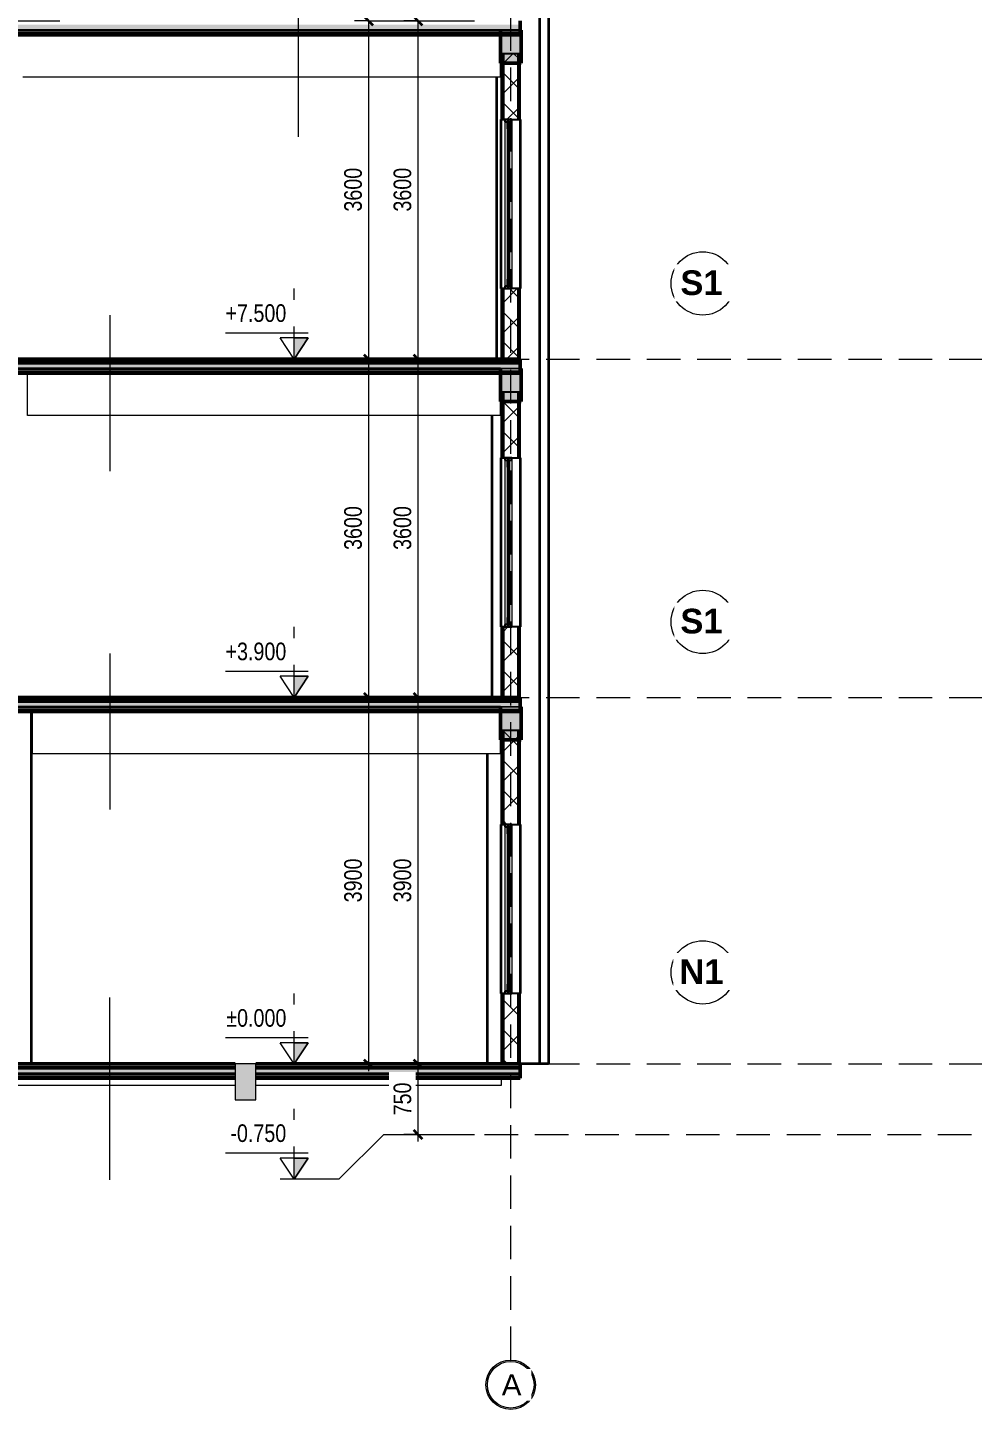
# Model space of a CAD drawing. Header units: millimetres. Extents: x -15163 to 15743, y -3675 to 21269.
# Drawn here: x -5137 to 4909, y -3675 to 11028 of the extents above; entities that cross this region are included whole.
import ezdxf

# ---------------------------------------------------------------- set-up
doc = ezdxf.new("R2010")
doc.units = ezdxf.units.MM
doc.linetypes.add('Hidden', pattern=[535.78125, 357.1875, -178.59375])
for name, color, linetype, lineweight in [('A-ANNO-DIMS', 211, 'Continuous', 9), ('A-ANNO-DIMS-75', 211, 'Continuous', 9), ('A-ANNO-NOTE', 131, 'Continuous', 9), ('A-DETL', 90, 'Continuous', 18), ('A-DETL-GENF', 92, 'Continuous', 18), ('A-FLOR', 192, 'Continuous', 18), ('A-FLOR-LEVL', 51, 'Continuous', 9), ('A-FLOR-MCUT', 51, 'Continuous', 50), ('A-FLOR-PATT', 8, 'Continuous', 50), ('A-GLAZ', 151, 'Continuous', 25), ('A-WALL', 113, 'Continuous', 35), ('A-WALL-PATT', 111, 'Continuous', 25), ('S-BEAM', 12, 'Continuous', 18), ('S-COLS', 52, 'Continuous', 35), ('S-FNDN', 32, 'Continuous', 18), ('S-GRID', 1, 'Continuous', 9), ('S-GRID-IDEN', 1, 'Continuous', 9)]:
    doc.layers.add(name, color=color, linetype=linetype, lineweight=lineweight)
doc.styles.add('Arial', font='arial.ttf', dxfattribs={"width": 0.8, "height": 187.5})
doc.styles.add('Arial_1', font='arial.ttf', dxfattribs={"height": 225})
doc.styles.add('Arial_B', font='arialbd.ttf', dxfattribs={"height": 262.5})
doc.dimstyles.new('kt_nam', dxfattribs={"dimscale": 304.8, "dimtxt": 191.298637, "dimasz": 0.295276, "dimexe": 0.492126, "dimexo": 0.0625, "dimgap": 0.049213, "dimtad": 1, "dimdec": 0, "dimzin": 0, "dimdsep": 46, "dimtxsty": 'Arial', "dimblk1": 'OBLIQUE', "dimblk2": 'OBLIQUE', "dimsah": 1, "dimcen": 0.09, "dimdle": 0.246063, "dimazin": 0, "dimtfac": 1, "dimtdec": 4, "dimtix": 1, "dimtmove": 0, "dimatfit": 3, "dimfxl": 1.968504, "dimfxlon": 1, "dimtvp": 1, "dimtfill": 1, "dimtolj": 1, "dimtzin": 0, "dimarcsym": 2})
pattern_1 = [(0, (-7608.4, 5345.385), (304.8, 76.2), [25.146, -203.454, 25.146, -203.454, -1219.2]), (0, (-7608.4, 5345.385), (304.8, 76.2), [-457.2, 25.146, -432.054, 25.146, -203.454, -533.4]), (0, (-7608.4, 5345.385), (304.8, 76.2), [-1143, 25.146, -127.254, 25.146, -355.854]), (120, (-7494.1, 5383.485), (-218.39114, 225.86454), [25.146, -203.454, 25.146, -203.454, -1219.2]), (120, (-7494.1, 5383.485), (-218.39114, 225.86454), [-457.2, 25.146, -432.054, 25.146, -203.454, -533.4]), (120, (-7494.1, 5383.485), (-218.39114, 225.86454), [-1143, 25.146, -127.254, 25.146, -355.854]), (240, (-7456, 5535.885), (-86.40886, -302.06454), [25.146, -203.454, 25.146, -203.454, -1219.2]), (240, (-7456, 5535.885), (-86.40886, -302.06454), [-457.2, 25.146, -432.054, 25.146, -203.454, -533.4]), (240, (-7456, 5535.885), (-86.40886, -302.06454), [-1143, 25.146, -127.254, 25.146, -355.854])]
pattern_2 = [(45, (-7608.4, 5345.39), (-159.099, 159.099), []), (135, (-7608.4, 5345.39), (-159.099, -159.099), [])]
pattern_3 = [(0, (-7608.4, 5345.4), (476.25, 476.25), [476.25, -476.25]), (0, (-7608.4, 5524), (476.25, 476.25), [476.25, -476.25]), (0, (-7608.4, 5702.57), (476.25, 476.25), [476.25, -476.25]), (90, (-7548.87, 5762.1), (-476.25, 476.25), [476.25, -476.25]), (90, (-7370.3, 5762.1), (-476.25, 476.25), [476.25, -476.25]), (90, (-7191.7, 5762.1), (-476.25, 476.25), [476.25, -476.25])]
pattern_4 = [(50, (-7608.4, 5345.4), (546.553, -47.817), [57.15, -628.65]), (355, (-7608.4, 5345.4), (-105.728, 573.17), [45.72, -502.92]), (100.451, (-7562.86, 5341.4), (440.828, 525.35), [48.57, -534.27]), (46.184, (-7608.4, 5497.8), (813.237, -126.13), [85.725, -942.975]), (96.636, (-7540.6, 5487.3), (712.21, 742.28), [72.855, -801.405]), (351.184, (-7608.4, 5497.8), (712.215, 742.276), [68.58, -754.38]), (21, (-7532.2, 5459.7), (454.843, -306.796), [57.15, -628.65]), (326, (-7532.2, 5459.7), (185.406, 552.564), [45.72, -502.92]), (71.451, (-7494.3, 5434.1), (640.25, 245.764), [48.57, -534.27]), (37.5, (-7608.4, 5345.39), (9.2664, 253.665), [25.146, -471.678, 25.146, -485.394, -504.825]), (37.5, (-7608.4, 5345.39), (9.2664, 253.665), [-1007.364, 25.146, -479.679]), (7.5, (-7608.4, 5345.39), (200.4594, 300.541), [25.146, -265.938, 25.146, -460.248, -192.405]), (7.5, (-7608.4, 5345.39), (200.4594, 300.541), [-776.478, 25.146, -167.259]), (327.5, (-7778.33, 5345.39), (406.773, -17.1864), [25.146, -165.354, 25.146, -569.214, -788.67]), (327.5, (-7778.33, 5345.39), (406.773, -17.1864), [-784.86, 25.146, -763.524]), (317.5, (-7854.53, 5345.4), (444.388, 76.28), [25.146, -222.504, 25.146, -369.57, -560.07]), (317.5, (-7854.53, 5345.4), (444.388, 76.28), [-642.366, 25.146, -534.924])]

# ---------------------------------------------------------------- blocks, each defined once
blk = doc.blocks.new('CUA SO 2 CANH NHOM KINH O O THOANG - S1_1500x1800-2404851-MẶT CẮT 5-5')
at = {"layer": 'A-GLAZ'}
for p, q in [((-13187, 2550), (-13263, 2550)), ((-13263, 2550), (-13263, 2525)), ((-13263, 2525), (-13187, 2525)), ((-13212.5, 2525), (-13237.5, 2525)), ((-13237.5, 2525), (-13237.5, 2449)), ((-13212.5, 2449), (-13212.5, 2525)), ((-13187, 2525), (-13187, 2550)), ((-13237.5, 2449), (-13212.5, 2449)), ((-13222.5, 2449), (-13227.5, 2449)), ((-13227.5, 2449), (-13227.5, 851)), ((-13222.5, 851), (-13222.5, 2449)), ((-13187, 775), (-13263, 775)), ((-13263, 775), (-13263, 750)), ((-13263, 750), (-13187, 750)), ((-13212.5, 851), (-13237.5, 851)), ((-13237.5, 851), (-13237.5, 775)), ((-13237.5, 775), (-13212.5, 775)), ((-13227.5, 851), (-13222.5, 851)), ((-13212.5, 775), (-13212.5, 851)), ((-13187, 750), (-13187, 775))]:
    blk.add_line(p, q, dxfattribs=at)
at = {"layer": 'A-GLAZ', "lineweight": 18}
for p, q in [((-13263, 2525), (-13263, 775)), ((-13187, 2525), (-13187, 775)), ((-13237.5, 2449), (-13237.5, 851)), ((-13212.5, 2449), (-13212.5, 851))]:
    blk.add_line(p, q, dxfattribs=at)
blk = doc.blocks.new('M_Concrete-Rectangular-Column - COT250X350-2391829-MẶT CẮT 5-5')
at = {"layer": 'S-COLS'}
blk.add_line((-250, 3300), (-250, 0), dxfattribs=at)
blk = doc.blocks.new('M_Concrete-Rectangular-Column - COT250X400-V2-MẶT CẮT 5-5')
at = {"layer": 'S-COLS'}
blk.add_line((-5100, 3750), (-5100, 0), dxfattribs=at)
blk = doc.blocks.new('CUA SO 2 CANH NHOM KINH O O THOANG - S1_1500x1800-V3-MẶT CẮT 5-5')
at = {"layer": 'A-GLAZ'}
for p, q in [((13, 6450), (-63, 6450)), ((-63, 6450), (-63, 6425)), ((-63, 6425), (13, 6425)), ((-12.5, 6425), (-37.5, 6425)), ((-37.5, 6425), (-37.5, 6349)), ((-37.5, 6349), (-12.5, 6349)), ((-22.5, 6349), (-27.5, 6349)), ((-27.5, 6349), (-27.5, 4751)), ((-22.5, 4751), (-22.5, 6349)), ((-12.5, 6349), (-12.5, 6425)), ((13, 6425), (13, 6450)), ((-12.5, 4751), (-37.5, 4751)), ((-37.5, 4751), (-37.5, 4675)), ((-27.5, 4751), (-22.5, 4751)), ((-12.5, 4675), (-12.5, 4751)), ((13, 4675), (-63, 4675)), ((-63, 4675), (-63, 4650)), ((-63, 4650), (13, 4650)), ((-37.5, 4675), (-12.5, 4675)), ((13, 4650), (13, 4675))]:
    blk.add_line(p, q, dxfattribs=at)
at = {"layer": 'A-GLAZ', "lineweight": 18}
for p, q in [((-63, 6425), (-63, 4675)), ((-37.5, 6349), (-37.5, 4751)), ((-12.5, 6349), (-12.5, 4751)), ((13, 6425), (13, 4675))]:
    blk.add_line(p, q, dxfattribs=at)
blk = doc.blocks.new('CUA SO 2 CANH NHOM KINH O O THOANG - S1_1500x1800-V5-MẶT CẮT 5-5')
at = {"layer": 'A-GLAZ'}
for p, q in [((13, 10050), (-63, 10050)), ((-63, 10050), (-63, 10025)), ((-63, 10025), (13, 10025)), ((-12.5, 10025), (-37.5, 10025)), ((-37.5, 10025), (-37.5, 9949)), ((-12.5, 9949), (-12.5, 10025)), ((13, 10025), (13, 10050)), ((-37.5, 9949), (-12.5, 9949)), ((-22.5, 9949), (-27.5, 9949)), ((-27.5, 9949), (-27.5, 8351)), ((-22.5, 8351), (-22.5, 9949)), ((13, 8275), (-63, 8275)), ((-63, 8275), (-63, 8250)), ((-63, 8250), (13, 8250)), ((-12.5, 8351), (-37.5, 8351)), ((-37.5, 8351), (-37.5, 8275)), ((-37.5, 8275), (-12.5, 8275)), ((-27.5, 8351), (-22.5, 8351)), ((-12.5, 8275), (-12.5, 8351)), ((13, 8250), (13, 8275))]:
    blk.add_line(p, q, dxfattribs=at)
at = {"layer": 'A-GLAZ', "lineweight": 18}
for p, q in [((-63, 10025), (-63, 8275)), ((13, 10025), (13, 8275)), ((-37.5, 9949), (-37.5, 8351)), ((-12.5, 9949), (-12.5, 8351))]:
    blk.add_line(p, q, dxfattribs=at)
blk = doc.blocks.new('M_Concrete-Rectangular-Column - COT220X300-2391836-MẶT CẮT 5-5')
at = {"layer": 'S-COLS'}
blk.add_line((-200, 6900), (-200, 3900), dxfattribs=at)
blk = doc.blocks.new('M_Concrete-Rectangular-Column - COT200X250-2391837-MẶT CẮT 5-5')
at = {"layer": 'S-COLS'}
blk.add_line((-150, 10500), (-150, 7500), dxfattribs=at)
blk = doc.blocks.new('Level - _-000-1742762-MẶT CẮT 5-5')
at = {"layer": 'A-FLOR-LEVL'}
blk.add_hatch(color=256, dxfattribs=at).paths.add_polyline_path([(-2303, 225), (-2303, 0), (-2153, 225)])
for p, q in [((-2303, 0), (-2303, 750)), ((-2153, 277), (-3032, 277)), ((-2303, 0), (-2453, 225)), ((-2153, 225), (-2453, 225)), ((-2303, 0), (-2153, 225)), ((-2303, 225), (-2153, 225)), ((-2153, 225), (-2303, 0)), ((-2303, 0), (-2303, 225)), ((-2153, 0), (-2453, 0))]:
    blk.add_line(p, q, dxfattribs=at)
blk = doc.blocks.new('Level - 000_-1742766-MẶT CẮT 5-5')
at = {"layer": 'A-FLOR-LEVL'}
blk.add_hatch(color=256, dxfattribs=at).paths.add_polyline_path([(-2303, 4125), (-2303, 3900), (-2153, 4125)])
for p, q in [((-2303, 3900), (-2303, 4650)), ((-2153, 4177), (-3032, 4177)), ((-2303, 3900), (-2453, 4125)), ((-2153, 4125), (-2453, 4125)), ((-2303, 3900), (-2153, 4125)), ((-2303, 4125), (-2153, 4125)), ((-2153, 4125), (-2303, 3900)), ((-2303, 3900), (-2303, 4125)), ((-2153, 3900), (-2453, 3900))]:
    blk.add_line(p, q, dxfattribs=at)
blk = doc.blocks.new('DIMBLOCK2-MẶT CẮT 5-5')
at = {"layer": 'A-ANNO-DIMS-75'}
for p, q in [((-987, 11100), (-1137, 11100)), ((-987, 11100), (-987, 7500)), ((-987, 11100), (-387, 11100)), ((-987, 7500), (-1137, 7500)), ((-987, 7500), (-387, 7500))]:
    blk.add_line(p, q, dxfattribs=at)
at = {"layer": 'A-ANNO-DIMS-75', "lineweight": 35}
for p, q in [((-987, 11100), (-1032, 11145)), ((-987, 11100), (-942, 11055)), ((-987, 7500), (-1032, 7545)), ((-987, 7500), (-942, 7455))]:
    blk.add_line(p, q, dxfattribs=at)
at = {"layer": 'A-ANNO-DIMS-75', "color": 0, "insert": (-1246, 9070), "char_height": 187.5, "width": 550.94, "attachment_point": 1, "rotation": 90, "line_spacing_factor": 0.941778, "style": 'Arial', "bg_fill": 3, "box_fill_scale": 1.25, "bg_fill_color": 256, "bg_fill_true_color": 13158600, "bg_fill_transparency": 0}
blk.add_mtext('3600', dxfattribs=at)
blk = doc.blocks.new('_Oblique')
at = {"color": 0, "linetype": 'ByBlock', "lineweight": -2}
blk.add_line((-0.5, -0.5), (0.5, 0.5), dxfattribs=at)
blk = doc.blocks.new('DIMBLOCK3-MẶT CẮT 5-5')
at = {"layer": 'A-ANNO-DIMS-75'}
for p, q in [((-987, 7500), (-1137, 7500)), ((-987, 7500), (-987, 3900)), ((-987, 7500), (-387, 7500)), ((-987, 3900), (-1137, 3900)), ((-987, 3900), (-387, 3900))]:
    blk.add_line(p, q, dxfattribs=at)
at = {"layer": 'A-ANNO-DIMS-75', "lineweight": 35}
for p, q in [((-987, 7500), (-1032, 7545)), ((-987, 7500), (-942, 7455)), ((-987, 3900), (-1032, 3945)), ((-987, 3900), (-942, 3855))]:
    blk.add_line(p, q, dxfattribs=at)
at = {"layer": 'A-ANNO-DIMS-75', "color": 0, "insert": (-1246, 5470), "char_height": 187.5, "width": 550.94, "attachment_point": 1, "rotation": 90, "line_spacing_factor": 0.941778, "style": 'Arial', "bg_fill": 3, "box_fill_scale": 1.25, "bg_fill_color": 256, "bg_fill_true_color": 13158600, "bg_fill_transparency": 0}
blk.add_mtext('3600', dxfattribs=at)
blk = doc.blocks.new('DIMBLOCK4-MẶT CẮT 5-5')
at = {"layer": 'A-ANNO-DIMS-75'}
for p, q in [((-987, 3900), (-1137, 3900)), ((-987, 3900), (-987, 0)), ((-987, 3900), (-387, 3900)), ((-987, 0), (-1137, 0)), ((-987, 0), (-387, 0))]:
    blk.add_line(p, q, dxfattribs=at)
at = {"layer": 'A-ANNO-DIMS-75', "lineweight": 35}
for p, q in [((-987, 3900), (-1032, 3945)), ((-987, 3900), (-942, 3855)), ((-987, 0), (-1032, 45)), ((-987, 0), (-942, -45))]:
    blk.add_line(p, q, dxfattribs=at)
at = {"layer": 'A-ANNO-DIMS-75', "color": 0, "insert": (-1246, 1720), "char_height": 187.5, "width": 550.94, "attachment_point": 1, "rotation": 90, "line_spacing_factor": 0.941778, "style": 'Arial', "bg_fill": 3, "box_fill_scale": 1.25, "bg_fill_color": 256, "bg_fill_true_color": 13158600, "bg_fill_transparency": 0}
blk.add_mtext('3900', dxfattribs=at)
blk = doc.blocks.new('DIMBLOCK5-MẶT CẮT 5-5')
at = {"layer": 'A-ANNO-DIMS-75'}
for p, q in [((-987, 0), (-1137, 0)), ((-987, 0), (-987, -825)), ((-987, 0), (-387, 0)), ((-987, -750), (-1137, -750)), ((-987, -750), (-387, -750))]:
    blk.add_line(p, q, dxfattribs=at)
at = {"layer": 'A-ANNO-DIMS-75', "lineweight": 35}
for p, q in [((-987, 0), (-1032, 45)), ((-987, 0), (-942, -45)), ((-987, -750), (-1032, -705)), ((-987, -750), (-942, -795))]:
    blk.add_line(p, q, dxfattribs=at)
at = {"layer": 'A-ANNO-DIMS-75', "color": 0, "insert": (-1246, -547), "char_height": 187.5, "width": 413.21, "attachment_point": 1, "rotation": 90, "line_spacing_factor": 0.941778, "style": 'Arial', "bg_fill": 3, "box_fill_scale": 1.25, "bg_fill_color": 256, "bg_fill_true_color": 13158600, "bg_fill_transparency": 0}
blk.add_mtext('750', dxfattribs=at)
blk = doc.blocks.new('DIMBLOCK7-MẶT CẮT 5-5')
at = {"layer": 'A-ANNO-DIMS-75'}
for p, q in [((-1512, 11100), (-1662, 11100)), ((-1512, 11100), (-1512, 7500)), ((-1512, 11100), (-912, 11100)), ((-1512, 7500), (-1662, 7500)), ((-1512, 7500), (-912, 7500))]:
    blk.add_line(p, q, dxfattribs=at)
at = {"layer": 'A-ANNO-DIMS-75', "lineweight": 35}
for p, q in [((-1512, 11100), (-1557, 11145)), ((-1512, 11100), (-1467, 11055)), ((-1512, 7500), (-1557, 7545)), ((-1512, 7500), (-1467, 7455))]:
    blk.add_line(p, q, dxfattribs=at)
at = {"layer": 'A-ANNO-DIMS-75', "color": 0, "insert": (-1771, 9070), "char_height": 187.5, "width": 550.94, "attachment_point": 1, "rotation": 90, "line_spacing_factor": 0.941778, "style": 'Arial', "bg_fill": 3, "box_fill_scale": 1.25, "bg_fill_color": 256, "bg_fill_true_color": 13158600, "bg_fill_transparency": 0}
blk.add_mtext('3600', dxfattribs=at)
blk = doc.blocks.new('DIMBLOCK8-MẶT CẮT 5-5')
at = {"layer": 'A-ANNO-DIMS-75'}
for p, q in [((-1512, 7500), (-1662, 7500)), ((-1512, 7500), (-1512, 3900)), ((-1512, 7500), (-912, 7500)), ((-1512, 3900), (-1662, 3900)), ((-1512, 3900), (-912, 3900))]:
    blk.add_line(p, q, dxfattribs=at)
at = {"layer": 'A-ANNO-DIMS-75', "lineweight": 35}
for p, q in [((-1512, 7500), (-1557, 7545)), ((-1512, 7500), (-1467, 7455)), ((-1512, 3900), (-1557, 3945)), ((-1512, 3900), (-1467, 3855))]:
    blk.add_line(p, q, dxfattribs=at)
at = {"layer": 'A-ANNO-DIMS-75', "color": 0, "insert": (-1771, 5470), "char_height": 187.5, "width": 550.94, "attachment_point": 1, "rotation": 90, "line_spacing_factor": 0.941778, "style": 'Arial', "bg_fill": 3, "box_fill_scale": 1.25, "bg_fill_color": 256, "bg_fill_true_color": 13158600, "bg_fill_transparency": 0}
blk.add_mtext('3600', dxfattribs=at)
blk = doc.blocks.new('DIMBLOCK9-MẶT CẮT 5-5')
at = {"layer": 'A-ANNO-DIMS-75'}
for p, q in [((-1512, 3900), (-1662, 3900)), ((-1512, 3900), (-1512, -75)), ((-1512, 3900), (-912, 3900)), ((-1512, 0), (-1662, 0)), ((-1512, 0), (-912, 0))]:
    blk.add_line(p, q, dxfattribs=at)
at = {"layer": 'A-ANNO-DIMS-75', "lineweight": 35}
for p, q in [((-1512, 3900), (-1557, 3945)), ((-1512, 3900), (-1467, 3855)), ((-1512, 0), (-1557, 45)), ((-1512, 0), (-1467, -45))]:
    blk.add_line(p, q, dxfattribs=at)
at = {"layer": 'A-ANNO-DIMS-75', "color": 0, "insert": (-1771, 1720), "char_height": 187.5, "width": 550.94, "attachment_point": 1, "rotation": 90, "line_spacing_factor": 0.941778, "style": 'Arial', "bg_fill": 3, "box_fill_scale": 1.25, "bg_fill_color": 256, "bg_fill_true_color": 13158600, "bg_fill_transparency": 0}
blk.add_mtext('3900', dxfattribs=at)
blk = doc.blocks.new('DIMBLOCK16-MẶT CẮT 5-5')
at = {"layer": 'A-ANNO-DIMS-75'}
for p, q in [((-5394, 11175), (-5394, 7500)), ((-5394, 11100), (-5544, 11100)), ((-5394, 11100), (-4794, 11100)), ((-5394, 7500), (-5544, 7500)), ((-5394, 7500), (-4794, 7500))]:
    blk.add_line(p, q, dxfattribs=at)
at = {"layer": 'A-ANNO-DIMS-75', "lineweight": 35}
for p, q in [((-5394, 11100), (-5439, 11145)), ((-5394, 11100), (-5349, 11055)), ((-5394, 7500), (-5439, 7545)), ((-5394, 7500), (-5349, 7455))]:
    blk.add_line(p, q, dxfattribs=at)
at = {"layer": 'A-ANNO-DIMS-75', "color": 0, "insert": (-5652, 9070), "char_height": 187.5, "width": 550.94, "attachment_point": 1, "rotation": 90, "line_spacing_factor": 0.941778, "style": 'Arial', "bg_fill": 3, "box_fill_scale": 1.25, "bg_fill_color": 256, "bg_fill_true_color": 13158600, "bg_fill_transparency": 0}
blk.add_mtext('3600', dxfattribs=at)
blk = doc.blocks.new('DIMBLOCK17-MẶT CẮT 5-5')
at = {"layer": 'A-ANNO-DIMS-75'}
for p, q in [((-5394, 7500), (-5544, 7500)), ((-5394, 7500), (-5394, 3825)), ((-5394, 7500), (-4794, 7500)), ((-5394, 3900), (-5544, 3900)), ((-5394, 3900), (-4794, 3900))]:
    blk.add_line(p, q, dxfattribs=at)
at = {"layer": 'A-ANNO-DIMS-75', "lineweight": 35}
for p, q in [((-5394, 7500), (-5439, 7545)), ((-5394, 7500), (-5349, 7455)), ((-5394, 3900), (-5439, 3945)), ((-5394, 3900), (-5349, 3855))]:
    blk.add_line(p, q, dxfattribs=at)
at = {"layer": 'A-ANNO-DIMS-75', "color": 0, "insert": (-5652, 5470), "char_height": 187.5, "width": 550.94, "attachment_point": 1, "rotation": 90, "line_spacing_factor": 0.941778, "style": 'Arial', "bg_fill": 3, "box_fill_scale": 1.25, "bg_fill_color": 256, "bg_fill_true_color": 13158600, "bg_fill_transparency": 0}
blk.add_mtext('3600', dxfattribs=at)
blk = doc.blocks.new('GHI CHU VL_FULL - M-1415100-MẶT CẮT 5-5')
at = {"layer": 'A-ANNO-NOTE'}
blk.add_circle((2555, 13618), 337, dxfattribs=at)
blk = doc.blocks.new('Grid - TRUC  D1-102336-MẶT CẮT 5-5')
at = {"layer": 'S-GRID-IDEN'}
for radius in [263, 248]:
    blk.add_circle((0, -3413), radius, dxfattribs=at)

msp = doc.modelspace()

# ---------------------------------------------------------------- hatches: boundary and pattern name
at = {"layer": 'A-DETL-GENF'}
msp.add_hatch(color=7, dxfattribs=at).paths.add_polyline_path([(-2931.4, -381.8), (-2711.4, -381.8), (-2711.4, 0), (-2931.4, 0)])
at = {"layer": 'A-FLOR-PATT', "lineweight": 18}
h = msp.add_hatch(dxfattribs=at)
h.set_pattern_fill('FP_4', color=256, style=0, pattern_type=2)
h.set_pattern_definition(pattern_4)
h.paths.add_polyline_path([(-13301.4, 10960), (99.7, 10960), (99.7, 11060), (-13301.4, 11060), (-13301.4, 10988.6)])
h = msp.add_hatch(dxfattribs=at)
h.set_pattern_fill('FP_3', color=256, style=0, pattern_type=2)
h.set_pattern_definition(pattern_3)
h.paths.add_polyline_path([(-21.1, 10950), (99.7, 10950), (99.7, 10960), (-13301.4, 10960), (-13301.4, 10950), (-572.3, 10950)])
h = msp.add_hatch(dxfattribs=at)
h.set_pattern_fill('FP_1', color=256, style=0, pattern_type=2)
h.set_pattern_definition(pattern_1)
h.paths.add_polyline_path([(-21.1, 7460), (99.7, 7460), (99.7, 7500), (-13301.4, 7500), (-13301.4, 7460), (-572.3, 7460)])
h = msp.add_hatch(dxfattribs=at)
h.set_pattern_fill('FP_4', color=256, style=0, pattern_type=2)
h.set_pattern_definition(pattern_4)
h.paths.add_polyline_path([(-13301.4, 7360), (99.7, 7360), (99.7, 7460), (-13301.4, 7460)])
h = msp.add_hatch(dxfattribs=at)
h.set_pattern_fill('FP_3', color=256, style=0, pattern_type=2)
h.set_pattern_definition(pattern_3)
h.paths.add_polyline_path([(-21.1, 7350), (99.7, 7350), (99.7, 7360), (-13301.4, 7360), (-13301.4, 7350), (-572.3, 7350)])
h = msp.add_hatch(dxfattribs=at)
h.set_pattern_fill('FP_1', color=256, style=0, pattern_type=2)
h.set_pattern_definition(pattern_1)
h.paths.add_polyline_path([(-21.1, 3860), (99.7, 3860), (99.7, 3900), (-13301.4, 3900), (-13301.4, 3860), (-158.9, 3860)])
h = msp.add_hatch(dxfattribs=at)
h.set_pattern_fill('FP_4', color=256, style=0, pattern_type=2)
h.set_pattern_definition(pattern_4)
h.paths.add_polyline_path([(-10354.5, 3760), (99.7, 3760), (99.7, 3860), (-13301.4, 3860), (-13301.4, 3760), (-10492.2, 3760)])
h = msp.add_hatch(dxfattribs=at)
h.set_pattern_fill('FP_3', color=256, style=0, pattern_type=2)
h.set_pattern_definition(pattern_3)
h.paths.add_polyline_path([(-10492.2, 3750), (99.7, 3750), (99.7, 3760), (-13301.4, 3760), (-13301.4, 3750), (-10561.1, 3750)])
h = msp.add_hatch(dxfattribs=at)
h.set_pattern_fill('FP_1', color=256, style=0, pattern_type=2)
h.set_pattern_definition(pattern_1)
h.paths.add_polyline_path([(-21.1, -40), (99.7, -40), (99.7, 0), (-2711.4, 0), (-2711.4, -40), (-572.3, -40)])
h.paths.add_polyline_path([(-13247.8, -40), (-12531.4, -40), (-12531.4, 0), (-13301.4, 0), (-13301.4, -40)])
h.paths.add_polyline_path([(-12311.4, -40), (-6073.4, -40), (-6073.4, 0), (-12311.4, 0)])
h.paths.add_polyline_path([(-2931.4, -40), (-2931.4, 0), (-5853.4, 0), (-5853.4, -40), (-4981.1, -40)])
h = msp.add_hatch(dxfattribs=at)
h.set_pattern_fill('FP_4', color=256, style=0, pattern_type=2)
h.set_pattern_definition(pattern_4)
h.paths.add_polyline_path([(-8287.8, -140), (-6073.4, -140), (-6073.4, -40), (-12311.4, -40), (-12311.4, -140), (-8563.4, -140)])
h.paths.add_polyline_path([(-13247.8, -140), (-12531.4, -140), (-12531.4, -40), (-13301.4, -40), (-13301.4, -140)])
h.paths.add_polyline_path([(-21.1, -140), (99.7, -140), (99.7, -40), (-2711.4, -40), (-2711.4, -140), (-572.3, -140)])
h.paths.add_polyline_path([(-2931.4, -140), (-2931.4, -40), (-5853.4, -40), (-5853.4, -140), (-4981.1, -140)])
h = msp.add_hatch(dxfattribs=at)
h.set_pattern_fill('FP_3', color=256, style=0, pattern_type=2)
h.set_pattern_definition(pattern_3)
h.paths.add_polyline_path([(-21.1, -150), (99.7, -150), (99.7, -140), (-2711.4, -140), (-2711.4, -150), (-572.3, -150)])
h.paths.add_polyline_path([(-13247.8, -150), (-12531.4, -150), (-12531.4, -140), (-13301.4, -140), (-13301.4, -150)])
h.paths.add_polyline_path([(-12311.4, -150), (-6073.4, -150), (-6073.4, -140), (-12311.4, -140)])
h.paths.add_polyline_path([(-2931.4, -150), (-2931.4, -140), (-5853.4, -140), (-5853.4, -150), (-4981.1, -150)])
at = {"layer": 'A-WALL-PATT', "lineweight": 18}
h = msp.add_hatch(dxfattribs=at)
h.set_pattern_fill('FP_1', color=256, style=0, pattern_type=2)
h.set_pattern_definition(pattern_1)
h.paths.add_polyline_path([(-85, 7500), (-85, 8250), (-100, 8250), (-100, 7500)])
h.paths.add_polyline_path([(-90, 10050), (-85, 10050), (-85, 10750), (-100, 10750), (-100, 10050)])
h = msp.add_hatch(dxfattribs=at)
h.set_pattern_fill('FP_2', color=256, style=0, pattern_type=2)
h.set_pattern_definition(pattern_2)
h.paths.add_polyline_path([(-21.1, 7500), (85, 7500), (85, 8250), (-85, 8250), (-85, 7500)])
h.paths.add_polyline_path([(-85, 10050), (85, 10050), (85, 10750), (-85, 10750), (-85, 10104.3)])
h = msp.add_hatch(dxfattribs=at)
h.set_pattern_fill('FP_1', color=256, style=0, pattern_type=2)
h.set_pattern_definition(pattern_1)
h.paths.add_polyline_path([(100, 7500), (100, 8250), (85, 8250), (85, 7500)])
h.paths.add_polyline_path([(100, 10050), (100, 10750), (85, 10750), (85, 10050)])
h = msp.add_hatch(dxfattribs=at)
h.set_pattern_fill('FP_1', color=256, style=0, pattern_type=2)
h.set_pattern_definition(pattern_1)
h.paths.add_polyline_path([(-85, 3900), (-85, 4650), (-100, 4650), (-100, 3900)])
h.paths.add_polyline_path([(-85, 6450), (-85, 7150), (-100, 7150), (-100, 6450), (-90, 6450)])
h = msp.add_hatch(dxfattribs=at)
h.set_pattern_fill('FP_2', color=256, style=0, pattern_type=2)
h.set_pattern_definition(pattern_2)
h.paths.add_polyline_path([(-21.1, 3900), (85, 3900), (85, 4650), (-85, 4650), (-85, 3900)])
h.paths.add_polyline_path([(85, 6450), (85, 7150), (-85, 7150), (-85, 6450), (47.7, 6450)])
h = msp.add_hatch(dxfattribs=at)
h.set_pattern_fill('FP_1', color=256, style=0, pattern_type=2)
h.set_pattern_definition(pattern_1)
h.paths.add_polyline_path([(100, 3900), (100, 4650), (85, 4650), (85, 3900)])
h.paths.add_polyline_path([(100, 6450), (100, 7150), (85, 7150), (85, 6450)])
h = msp.add_hatch(dxfattribs=at)
h.set_pattern_fill('FP_1', color=256, style=0, pattern_type=2)
h.set_pattern_definition(pattern_1)
h.paths.add_polyline_path([(-85, 0), (-85, 750), (-100, 750), (-100, 0)])
h.paths.add_polyline_path([(-100, 2550), (-85, 2550), (-85, 3550), (-100, 3550), (-100, 2627.3)])
h = msp.add_hatch(dxfattribs=at)
h.set_pattern_fill('FP_2', color=256, style=0, pattern_type=2)
h.set_pattern_definition(pattern_2)
h.paths.add_polyline_path([(85, 0), (85, 750), (-85, 750), (-85, 0), (-21.1, 0)])
h.paths.add_polyline_path([(85, 2550), (85, 3550), (-85, 3550), (-85, 2550), (47.7, 2550)])
h = msp.add_hatch(dxfattribs=at)
h.set_pattern_fill('FP_1', color=256, style=0, pattern_type=2)
h.set_pattern_definition(pattern_1)
h.paths.add_polyline_path([(100, 0), (100, 750), (85, 750), (85, 0)])
h.paths.add_polyline_path([(100, 2550), (100, 3550), (85, 3550), (85, 2550)])
at = {"layer": 'S-BEAM'}
for points in [[(110, 10650), (110, 11000), (-110, 11000), (-110, 10650), (100, 10650)], [(-21.1, 7050), (110, 7050), (110, 7400), (-110, 7400), (-110, 7050)], [(100, 3450), (110, 3450), (110, 3800), (-110, 3800), (-110, 3450), (-21.1, 3450)]]:
    msp.add_hatch(color=8, dxfattribs=at).paths.add_polyline_path(points)

# ---------------------------------------------------------------- linework, layer by layer
at = {"layer": 'A-DETL'}
for p, q in [((-2261.3, 12167.3), (-2261.3, 9867.3)), ((-4261.6, 7967), (-4261.6, 6307)), ((-4261.6, 4367), (-4261.6, 2707)), ((-4266.5, 707), (-4266.5, -1231.8)), ((-2711.4, 0), (-2931.4, 0)), ((-2931.4, 0), (-2931.4, -381.8)), ((-2711.4, -381.8), (-2711.4, 0)), ((-2931.4, -381.8), (-2711.4, -381.8))]:
    msp.add_line(p, q, dxfattribs=at)
at = {"layer": 'A-FLOR', "lineweight": 50}
for p, q in [((99.7, 10950), (99.7, 11100)), ((-13301.4, 10950), (99.7, 10950)), ((99.7, 7500), (-13301.4, 7500)), ((99.7, 7350), (99.7, 7500)), ((-13301.4, 7350), (99.7, 7350)), ((99.7, 3900), (-13301.4, 3900)), ((99.7, 3750), (99.7, 3900)), ((-13301.4, 3750), (99.7, 3750)), ((-2931.4, 0), (-5853.4, 0)), ((99.7, 0), (-2711.4, 0)), ((99.7, -150), (99.7, 0)), ((-5853.4, -150), (-2931.4, -150)), ((-2711.4, -150), (99.7, -150))]:
    msp.add_line(p, q, dxfattribs=at)
at = {"layer": 'A-FLOR'}
for p, q in [((-2931.4, -230), (-5300.9, -230)), ((-101.7, -230), (-2711.4, -230)), ((-101.7, -150), (-101.7, -230))]:
    msp.add_line(p, q, dxfattribs=at)
at = {"layer": 'A-FLOR-LEVL', "linetype": 'Hidden'}
for p, q in [((-2303, 7500), (14693.6, 7500)), ((-2303, 3900), (14693.6, 3900)), ((-2303, 0), (14693.6, 0)), ((-1350.5, -750), (13741.1, -750))]:
    msp.add_line(p, q, dxfattribs=at)
at = {"layer": 'A-FLOR-LEVL'}
for p, q in [((-1350.5, -750), (-1826.7, -1226.2)), ((-1826.7, -1226.2), (-2303, -1226.2))]:
    msp.add_line(p, q, dxfattribs=at)
at = {"layer": 'A-FLOR-MCUT'}
for p, q in [((99.7, 10960), (-13301.4, 10960)), ((99.7, 7460), (-13301.4, 7460)), ((99.7, 7360), (-13301.4, 7360)), ((99.7, 3860), (-13301.4, 3860)), ((99.7, 3760), (-13301.4, 3760)), ((-2931.4, -40), (-5853.4, -40)), ((-2931.4, -140), (-5853.4, -140)), ((99.7, -40), (-2711.4, -40)), ((99.7, -140), (-2711.4, -140))]:
    msp.add_line(p, q, dxfattribs=at)
at = {"layer": 'A-WALL'}
for p, q in [((306, 12600), (306, 0)), ((400, 12600), (400, 0)), ((-100, 10600), (-112.7, 10600)), ((-100, 8250), (-100, 10050)), ((100, 10050), (100, 8250)), ((-100, 4650), (-100, 6450)), ((100, 6450), (100, 4650)), ((-5087.3, 3400), (-5100, 3400)), ((-100, 750), (-100, 2550)), ((100, 2550), (100, 750)), ((400, 0), (100, 0))]:
    msp.add_line(p, q, dxfattribs=at)
at = {"layer": 'A-WALL', "lineweight": 25}
for p, q in [((100, 10750), (-100, 10750)), ((-100, 10750), (-100, 10050)), ((100, 10050), (100, 10750)), ((-100, 10050), (100, 10050)), ((100, 8250), (-100, 8250)), ((-100, 8250), (-100, 7500)), ((100, 7500), (100, 8250)), ((100, 7150), (-100, 7150)), ((-100, 7150), (-100, 6450)), ((100, 6450), (100, 7150)), ((-100, 6450), (100, 6450)), ((100, 4650), (-100, 4650)), ((-100, 4650), (-100, 3900)), ((100, 3900), (100, 4650)), ((100, 3550), (-100, 3550)), ((-100, 3550), (-100, 2550)), ((100, 2550), (100, 3550)), ((-100, 2550), (100, 2550)), ((100, 750), (-100, 750)), ((-100, 750), (-100, 0)), ((100, 0), (100, 750)), ((99.7, 0), (100, 0))]:
    msp.add_line(p, q, dxfattribs=at)
at = {"layer": 'A-WALL', "lineweight": 50}
for p, q in [((-85, 10750), (-85, 10050)), ((85, 10750), (85, 10050)), ((-85, 8250), (-85, 7500)), ((85, 8250), (85, 7500)), ((-85, 7150), (-85, 6450)), ((85, 7150), (85, 6450)), ((-85, 4650), (-85, 3900)), ((85, 4650), (85, 3900)), ((-85, 3550), (-85, 2550)), ((85, 3550), (85, 2550)), ((-85, 750), (-85, 0)), ((85, 750), (85, 0))]:
    msp.add_line(p, q, dxfattribs=at)
at = {"layer": 'S-BEAM'}
for p, q in [((-112.7, 10950), (-112.7, 10500)), ((100, 11000), (-110, 11000)), ((-112.7, 10500), (-5187.3, 10500)), ((100, 7400), (-110, 7400)), ((-5137.3, 6900), (-5137.3, 7350)), ((-112.7, 7350), (-112.7, 6900)), ((-112.7, 6900), (-5137.3, 6900)), ((-5087.3, 3300), (-5087.3, 3750)), ((-112.7, 3750), (-112.7, 3300)), ((100, 3800), (-110, 3800)), ((-112.7, 3300), (-5087.3, 3300))]:
    msp.add_line(p, q, dxfattribs=at)
at = {"layer": 'S-BEAM', "lineweight": 50}
for p, q in [((-110, 11000), (-110, 10650)), ((110, 11000), (100, 11000)), ((110, 10650), (110, 11000)), ((-110, 10650), (110, 10650)), ((-110, 7400), (-110, 7050)), ((110, 7400), (100, 7400)), ((110, 7050), (110, 7400)), ((-110, 7050), (110, 7050)), ((-110, 3800), (-110, 3450)), ((110, 3800), (100, 3800)), ((110, 3450), (110, 3800)), ((-110, 3450), (110, 3450))]:
    msp.add_line(p, q, dxfattribs=at)
at = {"layer": 'S-FNDN', "lineweight": 35}
for p, q in [((100, 11000), (100, 11100)), ((-13301.4, 11000), (99.7, 11000)), ((100, 7500), (99.7, 7500)), ((100, 7400), (100, 7500)), ((-5290, 7400), (-110, 7400)), ((100, 3900), (99.7, 3900)), ((100, 3800), (100, 3900)), ((-5290, 3800), (-110, 3800)), ((-5853.4, -100), (-2931.4, -100)), ((-2711.4, -100), (99.7, -100))]:
    msp.add_line(p, q, dxfattribs=at)
at = {"layer": 'S-FNDN'}
for p, q in [((99.7, 11000), (100, 11000)), ((-110, 7400), (100, 7400)), ((-110, 3800), (100, 3800))]:
    msp.add_line(p, q, dxfattribs=at)
at = {"layer": 'S-GRID', "linetype": 'Hidden'}
msp.add_line((0, -3150.1), (0, 21269.4), dxfattribs=at)

# ---------------------------------------------------------------- block references
at = {"layer": 'A-ANNO-NOTE', "rotation": 180}
for p in [(4596.8, 21923.1), (4596.8, 18322.2), (4596.8, 14592.5)]:
    msp.add_blockref('GHI CHU VL_FULL - M-1415100-MẶT CẮT 5-5', p, dxfattribs=at)
at = {"layer": 'A-FLOR-LEVL'}
for name, p in [('Level - 000_-1742766-MẶT CẮT 5-5', (0, 3600)), ('Level - 000_-1742766-MẶT CẮT 5-5', (0, 0)), ('Level - _-000-1742762-MẶT CẮT 5-5', (0, 0)), ('Level - 000_-1742766-MẶT CẮT 5-5', (0, -5126.2))]:
    msp.add_blockref(name, p, dxfattribs=at)
at = {"layer": 'A-GLAZ', "lineweight": 18}
for name, p in [('CUA SO 2 CANH NHOM KINH O O THOANG - S1_1500x1800-V5-MẶT CẮT 5-5', (0, 0)), ('CUA SO 2 CANH NHOM KINH O O THOANG - S1_1500x1800-V3-MẶT CẮT 5-5', (0, 0)), ('CUA SO 2 CANH NHOM KINH O O THOANG - S1_1500x1800-2404851-MẶT CẮT 5-5', (13200, 0))]:
    msp.add_blockref(name, p, dxfattribs=at)
at = {"layer": 'S-COLS'}
for name in ['M_Concrete-Rectangular-Column - COT200X250-2391837-MẶT CẮT 5-5', 'M_Concrete-Rectangular-Column - COT220X300-2391836-MẶT CẮT 5-5', 'M_Concrete-Rectangular-Column - COT250X400-V2-MẶT CẮT 5-5', 'M_Concrete-Rectangular-Column - COT250X350-2391829-MẶT CẮT 5-5']:
    msp.add_blockref(name, (0, 0), dxfattribs=at)
at = {"layer": 'S-GRID-IDEN'}
msp.add_blockref('Grid - TRUC  D1-102336-MẶT CẮT 5-5', (0, 0), dxfattribs=at)

# ---------------------------------------------------------------- next in the draw order: texts
at = {"layer": 'A-ANNO-NOTE', "char_height": 262.5, "attachment_point": 1, "style": 'Arial_B', "bg_fill": 3, "box_fill_scale": 1.25, "bg_fill_color": 256, "bg_fill_true_color": 13158600, "bg_fill_transparency": 0}
for s, insert, width in [('S1', (1804.2, 8444.6), 553.164), ('S1', (1804.2, 4843.8), 553.164), ('N1', (1794.1, 1114.1), 577.215)]:
    msp.add_mtext(s, dxfattribs=dict(at, insert=insert, width=width))
at = {"layer": 'A-FLOR-LEVL', "char_height": 187.5, "attachment_point": 1, "style": 'Arial', "bg_fill": 3, "box_fill_scale": 1.25, "bg_fill_color": 256, "bg_fill_true_color": 13158600, "bg_fill_transparency": 0}
for s, insert, width in [('+7.500', (-3033.2, 8084), 779.24), ('+3.900', (-3033.2, 4484), 779.24), ('±0.000', (-3025.4, 584), 769.62), ('-0.750', (-2981.6, -642.2), 716.709)]:
    msp.add_mtext(s, dxfattribs=dict(at, insert=insert, width=width))
at = {"layer": 'S-GRID-IDEN', "insert": (-95.4, -3301.7), "char_height": 225, "width": 258.544, "attachment_point": 1, "style": 'Arial_1', "bg_fill": 3, "box_fill_scale": 1.25, "bg_fill_color": 256, "bg_fill_true_color": 13158600, "bg_fill_transparency": 0}
msp.add_mtext('A', dxfattribs=at)

# ---------------------------------------------------------------- next in the draw order: dimensions: what is measured, and where the dimension line sits
at = {"layer": 'A-ANNO-DIMS'}
for base, p1, p2, picture, middle in [((-5394, 7500), (-4794, 11100), (-4794, 7500), 'DIMBLOCK16-MẶT CẮT 5-5', (-5504.8, 9300)), ((-987.1, 7500), (-387.1, 11100), (-387.1, 7500), 'DIMBLOCK2-MẶT CẮT 5-5', (-1097.9, 9300))]:
    dim = msp.add_linear_dim(base=base, p1=p1, p2=p2, angle=90, dimstyle='kt_nam', override={"dimpost": '<>', "dimfxl": 3600}, dxfattribs=at)
    dim.commit()
    dim.dimension.update_dxf_attribs({"geometry": picture, "text_midpoint": middle})

# ---------------------------------------------------------------- next in the draw order: texts
at = {"layer": 'A-FLOR-LEVL', "char_height": 187.5, "attachment_point": 1, "style": 'Arial', "bg_fill": 3, "box_fill_scale": 1.25, "bg_fill_color": 256, "bg_fill_true_color": 13158600, "bg_fill_transparency": 0}
for s, insert, width in [('+7.500', (-3033.2, 8084), 779.24), ('+3.900', (-3033.2, 4484), 779.24), ('-0.750', (-2981.6, -642.2), 716.709)]:
    msp.add_mtext(s, dxfattribs=dict(at, insert=insert, width=width))

# ---------------------------------------------------------------- next in the draw order: dimensions: what is measured, and where the dimension line sits
at = {"layer": 'A-ANNO-DIMS'}
for base, p1, p2, picture, middle in [((-5394, 3900), (-4794, 7500), (-4794, 3900), 'DIMBLOCK17-MẶT CẮT 5-5', (-5504.8, 5700)), ((-987.1, 3900), (-387.1, 7500), (-387.1, 3900), 'DIMBLOCK3-MẶT CẮT 5-5', (-1097.9, 5700))]:
    dim = msp.add_linear_dim(base=base, p1=p1, p2=p2, angle=90, dimstyle='kt_nam', override={"dimpost": '<>', "dimfxl": 3600}, dxfattribs=at)
    dim.commit()
    dim.dimension.update_dxf_attribs({"geometry": picture, "text_midpoint": middle})

# ---------------------------------------------------------------- next in the draw order: dimensions: what is measured, and where the dimension line sits
for base, p1, p2, override, picture, middle in [((-1512.1, 7500), (-912.1, 11100), (-912.1, 7500), {"dimpost": '<>', "dimfxl": 3600}, 'DIMBLOCK7-MẶT CẮT 5-5', (-1622.9, 9300)), ((-987.1, 0), (-387.1, 3900), (-387.1, 0), {"dimpost": '<>', "dimfxl": 3900}, 'DIMBLOCK4-MẶT CẮT 5-5', (-1097.9, 1950))]:
    dim = msp.add_linear_dim(base=base, p1=p1, p2=p2, angle=90, dimstyle='kt_nam', override=override, dxfattribs=at)
    dim.commit()
    dim.dimension.update_dxf_attribs({"geometry": picture, "text_midpoint": middle})

# ---------------------------------------------------------------- next in the draw order: dimensions: what is measured, and where the dimension line sits
for base, p1, p2, override, picture, middle in [((-1512.1, 3900), (-912.1, 7500), (-912.1, 3900), {"dimpost": '<>', "dimfxl": 3600}, 'DIMBLOCK8-MẶT CẮT 5-5', (-1622.9, 5700)), ((-987.1, -750), (-387.1, 0), (-387.1, -750), {"dimpost": '<>', "dimfxl": 750}, 'DIMBLOCK5-MẶT CẮT 5-5', (-1097.9, -375))]:
    dim = msp.add_linear_dim(base=base, p1=p1, p2=p2, angle=90, dimstyle='kt_nam', override=override, dxfattribs=at)
    dim.commit()
    dim.dimension.update_dxf_attribs({"geometry": picture, "text_midpoint": middle})

# ---------------------------------------------------------------- next in the draw order: dimensions: what is measured, and where the dimension line sits
dim = msp.add_linear_dim(base=(-1512.1, 0), p1=(-912.1, 3900), p2=(-912.1, 0), angle=90, dimstyle='kt_nam', override={"dimpost": '<>', "dimfxl": 3900}, dxfattribs=at)
dim.commit()
dim.dimension.update_dxf_attribs({"geometry": 'DIMBLOCK9-MẶT CẮT 5-5', "text_midpoint": (-1622.9, 1950)})

doc.saveas('drawing.dxf')
